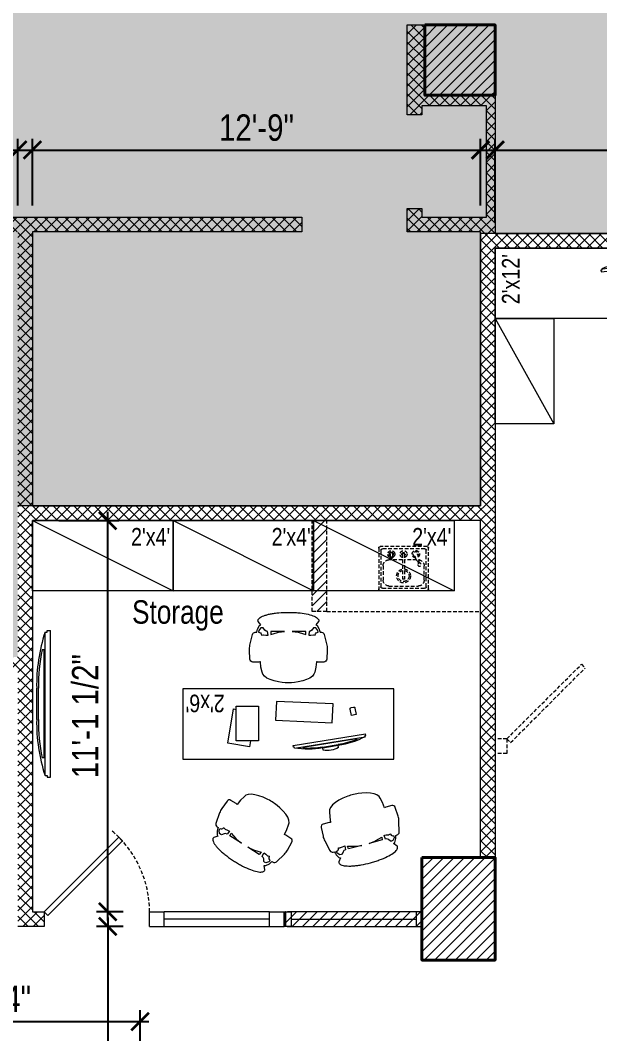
# Model space of a CAD drawing. Header units: inches. Extents: x 2034 to 5296, y 527 to 1995.
# Drawn here: x 4867.8 to 5065.7, y 1360.8 to 1706.7 of the extents above; entities that cross this region are included whole.
import ezdxf

# ---------------------------------------------------------------- set-up
doc = ezdxf.new("R2010")
doc.units = ezdxf.units.IN
doc.header["$LTSCALE"] = 5
doc.header["$MEASUREMENT"] = 0
doc.linetypes.add('HIDDEN', pattern=[0.375, 0.25, -0.125])
doc.layers.get('0').update_dxf_attribs({"linetype": 'CONTINUOUS', "lineweight": 5})
for name, color, linetype, lineweight in [('Annotations', 8, 'CONTINUOUS', 5), ('Drywalls', 7, 'CONTINUOUS', 20), ('Framing', 142, 'CONTINUOUS', 13), ('Hatches', 8, 'CONTINUOUS', 5), ('Projections', 157, 'HIDDEN', 5), ('Structure', 7, 'CONTINUOUS', 40), ('Viewed', 156, 'CONTINUOUS', 9)]:
    doc.layers.add(name, color=color, linetype=linetype, lineweight=lineweight)
doc.layers.add('Demolished', color=7, linetype='HIDDEN', lineweight=5, true_color=0xfa0000)
doc.layers.add('Zones', color=7, linetype='CONTINUOUS', lineweight=5, true_color=0xe3e3e3, transparency=0.7)
doc.styles.get("Standard").update_dxf_attribs({"font": 'arial.ttf', "width": 0.8})
doc.dimstyles.new('ARCH', dxfattribs={"dimscale": 96, "dimtxt": 0.09375, "dimasz": 0.0625, "dimexe": 0.04, "dimexo": 0.09375, "dimgap": 0.03125, "dimtad": 1, "dimdec": 5, "dimrnd": 0.0625, "dimzin": 3, "dimdsep": 46, "dimlunit": 4, "dimtxsty": 'Standard', "dimblk": 'OBLIQUE', "dimblk1": 'ARCHTICK', "dimblk2": 'ARCHTICK', "dimsah": 1, "dimcen": 0.03125, "dimdle": 0.03125, "dimclrd": 256, "dimclre": 256, "dimclrt": 256, "dimazin": 0, "dimtfac": 1, "dimtmove": 2, "dimatfit": 3, "dimldrblk": 'ARO14', "dimfxl": 0.3, "dimfxlon": 1, "dimfrac": 2, "dimarcsym": 0})
pattern_1 = [(45, (2400, 2e-13), (-1.767767, 1.767767), [])]

# ---------------------------------------------------------------- blocks, each defined once
blk = doc.blocks.new('sink')
at = {"color": 0, "linetype": 'ByBlock', "lineweight": -2}
for p, q in [((-8, 0), (8, 0)), ((-8.5, -14.43), (-8.5, -0.5)), ((-7.75, -13.68), (-7.75, -1.25)), ((-7.25, -0.75), (7.25, -0.75)), ((-0.35, -2.56), (-0.35, -11.04)), ((0.4, -2.56), (0.4, -11.04)), ((3.78, -2.56), (3.78, -4.03)), ((3.95, -2.21), (3.95, -2.03)), ((3.95, -2.03), (4.48, -2.03)), ((4.48, -2.03), (4.48, -2.22)), ((4.65, -2.56), (4.65, -4.03)), ((7.75, -1.25), (7.75, -13.68)), ((8.5, -0.5), (8.5, -14.43)), ((-7, -11.43), (-7, -6.5)), ((-4.4, -4.5), (-0.35, -4.5)), ((0.4, -4.5), (5, -4.5)), ((3.78, -3.53), (4.65, -3.53)), ((3.78, -4.03), (4.65, -4.03)), ((4.4, -4.5), (4.53, -4.5)), ((7, -6.5), (7, -11.43)), ((5.01, -13.43), (-5.01, -13.43)), ((8.01, -14.93), (-8.01, -14.93)), ((7.26, -14.18), (-7.26, -14.18))]:
    blk.add_line(p, q, dxfattribs=at)
blk.add_circle((-5.41, -6.13), 0.562, dxfattribs=at)
for centre, radius, start, end in [((-8, -0.5), 0.5, 90, 180), ((-7.25, -1.25), 0.5, 90, 180), ((-4.16, -2.56), 1.25, 274.0491, 180), ((-4.16, -2.56), 1.25, 180, 229.3004), ((-4.16, -2.56), 0.875, 285.1914, 180), ((-4.16, -2.56), 0.875, 180, 218.2315), ((-9.66, -1.63), 6, 332, 349), ((0.03, -2.56), 1.19, 289, 180), ((0.03, -2.56), 1.19, 180, 252), ((0.03, -2.56), 0.562, 0, 180), ((0.03, -2.56), 0.562, 180, 229), ((0.03, -2.56), 0.562, 180, 180.0000027777752), ((0.03, -2.56), 0.375, 0, 180), ((0.03, -2.56), 0.375, 180, 180.0000027777867), ((0.03, -2.56), 0.562, 312, 0), ((4.22, -2.56), 1.19, 291.619, 180), ((4.22, -2.56), 1.19, 180, 248.3818), ((4.22, -2.56), 0.688, 309.5214, 180), ((4.22, -2.56), 0.688, 180, 230.4789), ((4.22, -2.56), 0.438, 126.7879, 180.1371), ((4.22, -2.56), 0.438, 0.003, 52.5133), ((7.25, -1.25), 0.5, 0, 90), ((8, -0.5), 0.5, 0, 90), ((-5, -6.5), 2, 95.6075, 180), ((-6.66, -4.63), 1.44, 318, 357), ((-3.53, -5.75), 1.44, 144, 183), ((5, -6.5), 2, 0, 90), ((0.03, -10), 2.38, 99.0847, 180), ((0.03, -10), 2.38, 180, 80.9152), ((0.03, -10), 1.88, 101.5369, 180), ((0.03, -10), 1.88, 180, 78.463), ((-7.25, -13.68), 0.5, 180, 270), ((-5, -11.43), 2, 180, 270.4143), ((0.03, -10.25), 0.875, 244.6232, 295.3759), ((5, -11.43), 2, 270.4143, 0), ((7.25, -13.68), 0.5, 270, 0), ((-8, -14.43), 0.5, 180, 270), ((8, -14.43), 0.5, 270, 0)]:
    blk.add_arc(centre, radius, start, end, dxfattribs=at)
for centre, major_axis, ratio, start_param, end_param in [((0.83, -5.83), (0, -7.24), 0.84608, 4.223697, 4.555309), ((-11.05, -1.55), (7.58, 0), 0.813102, -0.575959, -0.488692)]:
    blk.add_ellipse(centre, major_axis=major_axis, ratio=ratio, start_param=start_param, end_param=end_param, dxfattribs=at)
blk = doc.blocks.new('_ArchTick')
at = {"const_width": 0.15}
blk.add_lwpolyline([(-0.5, -0.5), (0.5, 0.5)], dxfattribs=at)
blk = doc.blocks.new('*D111')
at = {"layer": 'Annotations', "lineweight": -2}
for p, q in [((4897.66, 1400.41), (4897.66, 1285.41)), ((4902.94, 1397.41), (4893.82, 1397.41)), ((4926.46, 1288.41), (4893.82, 1288.41))]:
    blk.add_line(p, q, dxfattribs=at)
at = {"layer": 'Annotations', "lineweight": -2, "xscale": 6, "yscale": 6, "zscale": 6}
for p, rotation in [((4897.66, 1397.41), 90), ((4897.66, 1288.41), 270)]:
    blk.add_blockref('_ArchTick', p, dxfattribs=dict(at, rotation=rotation))
at = {"layer": 'Annotations', "insert": (4890.06, 1342.91), "char_height": 9, "attachment_point": 5, "rotation": 90}
blk.add_mtext('9\'-1"', dxfattribs=at)
blk = doc.blocks.new('_Oblique')
at = {"lineweight": -2}
blk.add_line((-0.5, -0.5), (0.5, 0.5), dxfattribs=at)
blk = doc.blocks.new('ARO14')
blk.add_line((0, 0), (-1.021, 0))
at = {"const_width": 0.0625}
blk.add_lwpolyline([(-0.77, 0.468), (0, 0), (-0.77, -0.468)], dxfattribs=at)
blk = doc.blocks.new('*D113')
at = {"layer": 'Annotations', "lineweight": -2}
for p, q in [((4871.94, 1643.46), (4871.94, 1666.25)), ((5024.94, 1643.46), (5024.94, 1666.25)), ((4868.94, 1662.41), (5027.94, 1662.41))]:
    blk.add_line(p, q, dxfattribs=at)
at = {"layer": 'Annotations', "lineweight": -2, "xscale": 6, "yscale": 6, "zscale": 6, "rotation": 180}
blk.add_blockref('_ArchTick', (4871.94, 1662.41), dxfattribs=at)
at = {"layer": 'Annotations', "lineweight": -2, "xscale": 6, "yscale": 6, "zscale": 6}
blk.add_blockref('_ArchTick', (5024.94, 1662.41), dxfattribs=at)
at = {"layer": 'Annotations', "insert": (4948.44, 1670), "char_height": 9, "attachment_point": 5}
blk.add_mtext('12\'-9"', dxfattribs=at)
blk = doc.blocks.new('*D114')
at = {"layer": 'Annotations', "lineweight": -2}
for p, q in [((4880.94, 1535.91), (4901.5, 1535.91)), ((4897.66, 1399.41), (4897.66, 1538.91)), ((4902.94, 1402.41), (4893.82, 1402.41))]:
    blk.add_line(p, q, dxfattribs=at)
at = {"layer": 'Annotations', "lineweight": -2, "xscale": 6, "yscale": 6, "zscale": 6}
for p, rotation in [((4897.66, 1535.91), 90), ((4897.66, 1402.41), 270)]:
    blk.add_blockref('_ArchTick', p, dxfattribs=dict(at, rotation=rotation))
at = {"layer": 'Annotations', "insert": (4890.01, 1469.16), "char_height": 9, "attachment_point": 5, "rotation": 90}
blk.add_mtext('11\'-1 1/2"', dxfattribs=at)
blk = doc.blocks.new('*D116')
at = {"layer": 'Annotations', "lineweight": -2}
for p, q in [((5029.94, 1637.91), (5029.94, 1666.25)), ((5257.44, 1637.91), (5257.44, 1666.25)), ((5026.94, 1662.41), (5260.44, 1662.41))]:
    blk.add_line(p, q, dxfattribs=at)
at = {"layer": 'Annotations', "lineweight": -2, "xscale": 6, "yscale": 6, "zscale": 6, "rotation": 180}
blk.add_blockref('_ArchTick', (5029.94, 1662.41), dxfattribs=at)
at = {"layer": 'Annotations', "lineweight": -2, "xscale": 6, "yscale": 6, "zscale": 6}
blk.add_blockref('_ArchTick', (5257.44, 1662.41), dxfattribs=at)
at = {"layer": 'Annotations', "insert": (5143.69, 1670.06), "char_height": 9, "attachment_point": 5}
blk.add_mtext('18\'-11 1/2"', dxfattribs=at)
blk = doc.blocks.new('storage')
blk.add_line((0, 24), (48, 0))
blk.add_lwpolyline([(0, 0), (0, 24), (48, 24), (48, 0)], close=True)
at = {"layer": 'Annotations', "insert": (33.68, 21.49), "char_height": 6, "width": 60.9989, "attachment_point": 1}
blk.add_mtext("{2'x4'}", dxfattribs=at)
blk = doc.blocks.new('*D118')
at = {"layer": 'Annotations', "lineweight": -2}
for p, q in [((4773.94, 1633.61), (4773.94, 1666.25)), ((4866.94, 1643.46), (4866.94, 1666.25)), ((4770.94, 1662.41), (4869.94, 1662.41))]:
    blk.add_line(p, q, dxfattribs=at)
at = {"layer": 'Annotations', "lineweight": -2, "xscale": 6, "yscale": 6, "zscale": 6, "rotation": 180}
blk.add_blockref('_ArchTick', (4773.94, 1662.41), dxfattribs=at)
at = {"layer": 'Annotations', "lineweight": -2, "xscale": 6, "yscale": 6, "zscale": 6}
blk.add_blockref('_ArchTick', (4866.94, 1662.41), dxfattribs=at)
at = {"layer": 'Annotations', "insert": (4820.44, 1670), "char_height": 9, "attachment_point": 5}
blk.add_mtext('7\'-9"', dxfattribs=at)
blk = doc.blocks.new('herman miller')
at = {"color": 0, "linetype": 'ByBlock', "lineweight": -2}
for p, q in [((2101.5, 3339.3), (2071.3, 3321.9)), ((2112.6, 3342.5), (2101.5, 3339.3)), ((2129.3, 3345.9), (2112.6, 3342.5)), ((2129.6, 3357.8), (2129.3, 3345.9)), ((2242.1, 3404.1), (2149.1, 3382)), ((2363.1, 3404.1), (2285.3, 3408.1)), ((2387.2, 3325.9), (2387.2, 3378.7)), ((2065.7, 3309.2), (2035.3, 3332.5)), ((2071.3, 3321.9), (2065.7, 3309.2)), ((2090.4, 3296.5), (2092, 3309.2)), ((2091.8, 3289.1), (2090.4, 3296.5)), ((2110.8, 3274.6), (2091.8, 3289.1)), ((2092, 3309.2), (2112.6, 3326.6)), ((2119.7, 3264.2), (2110.8, 3274.6)), ((2112.6, 3326.6), (2129, 3329.2)), ((2121.2, 3250.8), (2119.7, 3264.2)), ((2154.3, 3304.5), (2150.9, 3290.9)), ((2150.9, 3290.9), (2150.9, 3287.9)), ((2150.9, 3287.9), (2153.9, 3267.1)), ((2153.9, 3267.1), (2155.4, 3253.8)), ((2155.4, 3253.8), (2155.4, 3247.7)), ((2433.1, 3308.7), (2384.4, 3314.1)), ((2475.2, 3299.5), (2433.1, 3308.7)), ((2493.2, 3293.2), (2475.2, 3299.5)), ((2510.4, 3279), (2493.2, 3293.2)), ((2526.2, 3257.4), (2510.4, 3279)), ((2540, 3229.2), (2526.2, 3257.4)), ((2155.4, 3247.7), (2121.2, 3250.8)), ((2121.3, 3222.5), (2147.2, 3224)), ((2121.8, 3104), (2121.3, 3222.5)), ((2130.1, 3166.2), (2128.6, 3157.2)), ((2147.2, 3224), (2130.1, 3166.2)), ((2551.3, 3195.4), (2540, 3229.2)), ((2559.7, 3157.1), (2551.3, 3195.4)), ((2128.6, 3157.2), (2121.8, 3104)), ((2563.7, 3125.2), (2559.7, 3157.1)), ((2121.3, 2919.7), (2121.8, 3038.2)), ((2121.8, 3038.2), (2128.6, 2985)), ((2559.7, 2985.2), (2563.7, 3017)), ((2147.2, 2918.2), (2121.3, 2919.7)), ((2128.6, 2985), (2130.1, 2976.1)), ((2130.1, 2976.1), (2147.2, 2918.2)), ((2526.2, 2884.8), (2540, 2913)), ((2540, 2913), (2551.3, 2946.9)), ((2551.3, 2946.9), (2559.7, 2985.2)), ((2035.3, 2809.7), (2065.7, 2833)), ((2065.7, 2833), (2071.3, 2820.3)), ((2071.3, 2820.3), (2101.5, 2802.9)), ((2090.4, 2845.7), (2091.8, 2853.1)), ((2092, 2833), (2090.4, 2845.7)), ((2091.8, 2853.1), (2110.8, 2867.7)), ((2112.6, 2815.6), (2092, 2833)), ((2110.8, 2867.7), (2119.7, 2878)), ((2129, 2813.1), (2112.6, 2815.6)), ((2119.7, 2878), (2121.2, 2891.4)), ((2121.2, 2891.4), (2155.4, 2894.5)), ((2153.9, 2875.1), (2150.9, 2854.3)), ((2150.9, 2854.3), (2150.9, 2851.3)), ((2150.9, 2851.3), (2154.3, 2837.7)), ((2155.4, 2888.4), (2153.9, 2875.1)), ((2155.4, 2894.5), (2155.4, 2888.4)), ((2384.4, 2828.1), (2433.1, 2833.5)), ((2387.2, 2763.5), (2387.2, 2816.3)), ((2433.1, 2833.5), (2475.2, 2842.7)), ((2475.2, 2842.7), (2493.2, 2849)), ((2493.2, 2849), (2510.4, 2863.2)), ((2510.4, 2863.2), (2526.2, 2884.8)), ((2101.5, 2802.9), (2112.6, 2799.7)), ((2112.6, 2799.7), (2129.3, 2796.4)), ((2129.3, 2796.4), (2129.6, 2784.4)), ((2149.1, 2760.2), (2242.1, 2738.1)), ((2285.3, 2734.1), (2363.1, 2738.1))]:
    blk.add_line(p, q, dxfattribs=at)
for centre, radius, start, end in [((2155, 3357.3), 25.4, 103.3925, 178.69805), ((2277.4, 3255.9), 152.4, 87.06433, 103.3925), ((2361.8, 3378.7), 25.4, 0, 87.06433), ((2028.4, 3323.5), 11.4, 52.48089, 89.37752), ((2154.4, 3329.9), 25.4, 181.63603, 262.725), ((2154.4, 3329.9), 25.4, 262.725, 269.79801), ((2361.8, 3325.9), 25.4, 332.48616, 0), ((2135.3, 3071.1), 431.8, 352.80044, 7.19956), ((2154.4, 2812.3), 25.4, 97.275, 178.36397), ((2154.4, 2812.3), 25.4, 90.20199, 97.275), ((2361.8, 2816.3), 25.4, 0, 27.51384), ((2028.4, 2818.8), 11.4, 270.62248, 307.51911), ((2155, 2785), 25.4, 181.30195, 256.6075), ((2277.4, 2886.3), 152.4, 256.6075, 272.93567), ((2361.8, 2763.5), 25.4, 272.93567, 0)]:
    blk.add_arc(centre, radius, start, end, dxfattribs=at)
blk.add_open_spline([(2028.5, 3334.9), (2024.7, 3334.9), (2017.2, 3332.7), (2006.2, 3323), (1995.7, 3307.1), (1986, 3285.4), (1977.4, 3258.4), (1970, 3226.8), (1964.1, 3191.4), (1958.3, 3140.2), (1956, 3084.9), (1957.1, 3029.7), (1960.7, 2975.8), (1969.3, 2913.5), (1985.5, 2854.2), (2002.5, 2822.4), (2017.2, 2809.5), (2024.7, 2807.3), (2028.5, 2807.3)], degree=3, knots=[0, 0, 0, 0, 0.05, 0.1, 0.15, 0.2, 0.25, 0.3, 0.35, 0.4, 0.5, 0.55, 0.6, 0.7, 0.8, 0.9, 0.95, 1, 1, 1, 1], dxfattribs=at)
blk = doc.blocks.new('monitor')
at = {"color": 0, "linetype": 'ByBlock', "lineweight": -2}
for p, q in [((-12.52, 0.6), (-12.52, 0)), ((-12.52, 0.6), (-12.52, 0)), ((-12.22, 0.6), (-12.52, 0.6)), ((-12.52, 0), (12.52, 0)), ((-12.22, 0.95), (12.22, 0.95)), ((-12.22, 0.95), (-12.22, 0.6)), ((-9.24, 1.1), (-9.24, 1.45)), ((-9.24, 1.1), (-9.24, 1.45)), ((-9.24, 1.1), (9.24, 1.1)), ((-2.68, 3.17), (-2.68, 2.38)), ((-2.68, 2.38), (2.68, 2.38)), ((-2.68, 2.09), (2.68, 2.09)), ((2.68, 3.17), (2.68, 2.38)), ((9.24, 1.1), (9.24, 1.45)), ((12.22, 0.95), (12.22, 0.6)), ((12.22, 0.6), (12.52, 0.6)), ((12.52, 0.6), (12.52, 0))]:
    blk.add_line(p, q, dxfattribs=at)
for centre, radius, start, end in [((0, -3.88), 7.54, 69.1704, 110.8296), ((-3.23, -26.48), 28.87, 88.9181, 108.1434), ((-3.23, -26.48), 28.58, 88.9181, 102.1432), ((3.23, -26.48), 28.87, 71.8566, 91.0819), ((3.23, -26.48), 28.58, 77.8568, 91.0819)]:
    blk.add_arc(centre, radius, start, end, dxfattribs=at)
blk = doc.blocks.new('office single')
at = {"color": 0, "linetype": 'ByBlock', "lineweight": -2}
for points in [[(0, 0), (0, 24), (72, 24), (72, 0)], [(53.78, 18.15), (46.2, 18.15), (46.2, 6.36), (53.78, 6.36)]]:
    blk.add_lwpolyline(points, close=True, dxfattribs=at)
at = {"color": 0, "linetype": 'ByBlock', "lineweight": -2, "flags": 128}
blk.add_lwpolyline([(13.22, 17.48), (12.78, 15.28), (14.43, 14.94), (14.87, 17.14, 0.414214), (14.51, 17.68), (13.76, 17.84, 0.414214)], format="xyb", close=True, dxfattribs=at)
blk.add_lwpolyline([(40.04, 19.76), (40.33, 13.32), (20.99, 12.46), (20.71, 18.9)], close=True, dxfattribs=at)
at = {"color": 0, "linetype": 'ByBlock', "lineweight": -2}
blk.add_lwpolyline([(48.86, 6.36), (49.2, 4.3), (56.68, 5.55), (54.75, 17.17), (53.78, 17.01)], dxfattribs=at)
at = {"color": 0, "linetype": 'ByBlock', "lineweight": -2, "xscale": 0.03937007874015748, "yscale": 0.03937007874015748, "zscale": 0.03937007874015748, "rotation": 270}
blk.add_blockref('herman miller', (-84.95, 127.19), dxfattribs=at)
at = {"color": 0, "linetype": 'ByBlock', "lineweight": -2, "rotation": 170.8111639226411}
blk.add_blockref('monitor', (21.97, 6.69), dxfattribs=at)
at = {"layer": 'Annotations', "extrusion": (0, 0, -1), "insert": (57.7, 16.07), "char_height": 6, "width": 60.9989, "attachment_point": 1, "text_direction": (1, 0, 0)}
blk.add_mtext("{2'x6'}", dxfattribs=at)
blk = doc.blocks.new('office c')
at = {"color": 0, "linetype": 'ByBlock', "lineweight": -2}
blk.add_line((0, -24), (20, -60), dxfattribs=at)
for points in [[(87.25, -24), (0, -24), (0, 0), (111.25, 0), (111.25, -24), (111.25, -60), (87.25, -60)], [(52.83, -19.76), (52.55, -13.32), (71.88, -12.46), (72.17, -18.9)], [(94.28, -13.28), (94.28, -20.87), (106.07, -20.87), (106.07, -13.28)], [(0, -60), (0, -24), (20, -24), (20, -60)], [(95.41, -31.22), (93.27, -44.77), (99.97, -45.83), (102.11, -32.28)], [(97.41, -32.79), (95.63, -44.07), (98.93, -44.59), (100.71, -33.31)], [(102.11, -32.28), (99.97, -45.83), (102.47, -46.22), (104.61, -32.67)], [(102.51, -32.82), (100.52, -45.41), (102.01, -45.65), (104, -33.05)], [(95.16, -36.89), (94.64, -40.13), (95.56, -40.28), (96.08, -37.04)]]:
    blk.add_lwpolyline(points, close=True, dxfattribs=at)
blk.add_lwpolyline([(106.07, -18.2), (108.13, -17.86), (106.89, -10.38), (95.26, -12.31), (95.42, -13.28)], dxfattribs=at)
blk.add_lwpolyline([(79.66, -17.48), (80.1, -15.28), (78.45, -14.94), (78.01, -17.14, 0.414214), (78.37, -17.68), (79.12, -17.84, 0.414214)], format="xyb", close=True, dxfattribs=at)
at = {"layer": 'Zones'}
blk.add_line((111.25, 0), (111.25, -60), dxfattribs=at)
at = {"color": 0, "linetype": 'ByBlock', "lineweight": -2}
for p, rotation in [((48.64, -6.81), 5.844565877387316), ((75.05, -6.05), 356.6557298000283)]:
    blk.add_blockref('monitor', p, dxfattribs=dict(at, rotation=rotation))
at = {"color": 0, "linetype": 'ByBlock', "lineweight": -2, "xscale": 0.03937007874015748, "yscale": 0.03937007874015748, "zscale": 0.03937007874015748, "rotation": 89.99999999999993}
blk.add_blockref('herman miller', (177.83, -127.19), dxfattribs=at)
at = {"layer": 'Annotations', "insert": (2.32, -19.12), "char_height": 6, "width": 60.9989, "attachment_point": 1, "rotation": 90}
blk.add_mtext("{2'x12'}", dxfattribs=at)
blk = doc.blocks.new('*D100')
at = {"layer": 'Annotations', "lineweight": -2}
for p, q in [((4797.44, 1357.41), (4797.44, 1368.78)), ((4908.69, 1357.41), (4908.69, 1368.78)), ((4794.44, 1364.94), (4911.69, 1364.94))]:
    blk.add_line(p, q, dxfattribs=at)
at = {"layer": 'Annotations', "lineweight": -2, "xscale": 6, "yscale": 6, "zscale": 6, "rotation": 180}
blk.add_blockref('_ArchTick', (4797.44, 1364.94), dxfattribs=at)
at = {"layer": 'Annotations', "lineweight": -2, "xscale": 6, "yscale": 6, "zscale": 6}
blk.add_blockref('_ArchTick', (4908.69, 1364.94), dxfattribs=at)
at = {"layer": 'Annotations', "insert": (4853.07, 1372.6), "char_height": 9, "attachment_point": 5}
blk.add_mtext('9\'-3 1/4"', dxfattribs=at)

msp = doc.modelspace()

# ---------------------------------------------------------------- hatches: boundary and pattern name
at = {"layer": 'Demolished'}
h = msp.add_hatch(dxfattribs=at)
h.set_pattern_fill('ANSI31', color=256, scale=20, style=0)
h.set_pattern_definition(pattern_1)
h.paths.add_polyline_path([(4972.443411, 1504.907518), (4972.443411, 1535.907518), (4967.443411, 1535.907518), (4967.443411, 1504.907518)])
h = msp.add_hatch(dxfattribs=at)
h.set_pattern_fill('ANSI31', color=256, scale=20, style=0)
h.set_pattern_definition(pattern_1)
h.paths.add_polyline_path([(5004.943411, 1397.407518), (5004.943411, 1402.407518), (4958.307372, 1402.407518), (4958.307372, 1397.407518)])
at = {"layer": 'Hatches'}
h = msp.add_hatch(dxfattribs=at)
h.set_pattern_fill('ANSI37', color=256, scale=20, style=0)
h.set_pattern_definition([(45, (2400, 2e-13), (-1.767767, 1.767767), []), (135, (2400, 2e-13), (-1.767767, -1.767767), [])])
h.paths.add_polyline_path([(5024.943411, 1420.907518), (5024.943411, 1535.907518), (4958.937891, 1535.907518), (4871.943411, 1535.907518), (4871.943411, 1402.407518), (4875.943411, 1402.407518), (4875.943411, 1397.407518), (4866.943411, 1397.407518), (4866.943411, 1484.407518), (4655.443411, 1484.407518), (4655.443411, 1489.407518), (4866.943411, 1489.407518), (4866.943411, 1634.464498), (4778.625391, 1634.464498), (4778.625391, 1639.464498), (4963.943411, 1639.464498), (4963.943411, 1634.464498), (4871.943411, 1634.464498), (4871.943411, 1540.907518), (5024.943411, 1540.907518), (5024.943411, 1634.464498), (4999.943411, 1634.464498), (4999.943411, 1642.464498), (5004.943411, 1642.464498), (5004.943411, 1639.464498), (5026.943411, 1639.464498), (5026.943411, 1677.464498), (5004.943411, 1677.464498), (5004.943411, 1674.464498), (4999.943411, 1674.464498), (4999.943411, 1705.100537), (5005.943411, 1705.100537), (5005.943411, 1681.100537), (5029.943411, 1681.100537), (5029.943411, 1633.907518), (5107.943411, 1633.907518), (5107.943411, 1704.254028), (5111.943411, 1704.254028), (5111.943411, 1633.907518), (5257.443411, 1633.907518), (5257.443411, 1628.907518), (5029.943411, 1628.907518), (5029.943411, 1535.907518), (5029.943411, 1420.907518)])
h.paths.add_polyline_path([(4685.943411, 1639.464498), (4740.443411, 1639.464498), (4740.443411, 1634.464498), (4685.943411, 1634.464498)], flags=17)
h.paths.add_polyline_path([(4958.307372, 1397.407518), (4957.943411, 1397.407518), (4957.943411, 1402.407518), (4958.307372, 1402.407518)], flags=17)
h = msp.add_hatch(dxfattribs=at)
h.set_pattern_fill('ANSI31', color=256, scale=20, style=0)
h.set_pattern_definition(pattern_1)
h.paths.add_polyline_path([(5005.943411, 1705.100537), (5029.943411, 1705.100537), (5029.943411, 1681.100537), (5005.943411, 1681.100537)])
h = msp.add_hatch(dxfattribs=at)
h.set_pattern_fill('ANSI31', color=256, scale=20, style=0)
h.set_pattern_definition(pattern_1)
h.paths.add_polyline_path([(5004.943411, 1420.907518), (5029.943411, 1420.907518), (5029.943411, 1385.907518), (5004.943411, 1385.907518)])
at = {"layer": 'Zones'}
msp.add_hatch(color=256, dxfattribs=at).paths.add_polyline_path([(4434.440363, 1920.678964), (4437.975896, 1924.214498), (4536.57945, 1924.214498), (4536.57945, 1992.214498), (4539.76143, 1995.396479), (4563.76143, 1995.396479), (4566.943411, 1992.214498), (4770.76143, 1992.214498), (4773.943411, 1995.396479), (4797.943411, 1995.396479), (4801.125391, 1992.214498), (5002.76143, 1992.214498), (5005.943411, 1995.396479), (5029.943411, 1995.396479), (5033.125391, 1992.214498), (5234.76143, 1992.214498), (5237.943411, 1995.396479), (5261.943411, 1995.396479), (5265.125391, 1992.214498), (5265.125391, 1926.714498), (5261.943411, 1923.532518), (5261.943411, 1708.282518), (5265.125391, 1705.100537), (5265.125391, 1681.100537), (5261.943411, 1677.918557), (5261.943411, 1633.907518), (5024.943411, 1633.907518), (5024.943411, 1540.907518), (4866.943411, 1540.907518), (4866.943411, 1489.407518), (4650.443411, 1489.407518), (4650.443411, 1283.407518), (5261.943411, 1283.407518), (5261.943411, 1132.282518), (5265.125391, 1129.100537), (5265.125391, 1105.100537), (5261.943411, 1101.918557), (5261.943411, 844.282518), (5265.125391, 841.100537), (5265.125391, 817.100537), (5261.943411, 813.918557), (5261.943411, 529.986576), (5033.125391, 529.986576), (5029.943411, 526.804596), (5005.943411, 526.804596), (5002.76143, 529.986576), (4801.125391, 529.986576), (4797.943411, 526.804596), (4773.943411, 526.804596), (4770.76143, 529.986576), (4566.943411, 529.986576), (4563.76143, 526.804596), (4539.76143, 526.804596), (4536.57945, 529.986576), (4536.57945, 597.872615), (4527.505911, 597.872615), (4524.32393, 601.054596), (4464.804324, 601.054596), (4461.622343, 597.519062), (4437.622343, 597.519062), (4434.440363, 600.701042)])

# ---------------------------------------------------------------- linework, layer by layer
at = {"layer": 'Demolished'}
for p, q in [((4972.443411, 1535.907518), (4967.443411, 1535.907518)), ((4967.443411, 1504.907518), (4967.443411, 1535.907518)), ((4972.443411, 1504.907518), (4972.443411, 1535.907518)), ((4972.443411, 1504.907518), (4967.443411, 1504.907518)), ((4972.443411, 1504.907518), (5024.943411, 1504.907518)), ((5033.943411, 1461.407518), (5059.399255, 1486.863362)), ((5035.216203, 1460.134726), (5060.672047, 1485.59057)), ((5059.399255, 1486.863362), (5060.672047, 1485.59057)), ((5033.943411, 1461.407518), (5029.943411, 1461.407518)), ((5033.943411, 1461.407518), (5033.943411, 1456.407518)), ((5033.943411, 1461.407518), (5035.216203, 1460.134726)), ((5033.943411, 1456.407518), (5029.943411, 1456.407518)), ((5029.943411, 1420.907518), (5024.943411, 1420.907518))]:
    msp.add_line(p, q, dxfattribs=at)
at = {"layer": 'Demolished', "flags": 128}
msp.add_lwpolyline([(4958.307372, 1402.407518), (4958.307372, 1397.407518), (5004.943411, 1397.407518), (5004.943411, 1402.407518)], close=True, dxfattribs=at)
at = {"layer": 'Drywalls', "flags": 128}
for points in [[(4778.625391, 1639.464498), (4963.943411, 1639.464498), (4963.943411, 1634.464498), (4871.943411, 1634.464498), (4871.943411, 1540.907518), (5024.943411, 1540.907518), (5024.943411, 1634.464498), (4999.943411, 1634.464498), (4999.943411, 1642.464498), (5004.943411, 1642.464498), (5004.943411, 1639.464498), (5026.943411, 1639.464498), (5026.943411, 1677.464498), (5004.943411, 1677.464498), (5004.943411, 1674.464498), (4999.943411, 1674.464498), (4999.943411, 1705.100537), (5005.943411, 1705.100537), (5005.943411, 1681.100537), (5029.943411, 1681.100537), (5029.943411, 1633.907518), (5107.943411, 1633.907518)], [(5257.443411, 1628.907518), (5029.943411, 1628.907518), (5029.943411, 1535.907518), (5029.943411, 1420.907518), (5024.943411, 1420.907518), (5024.943411, 1535.907518), (4958.937891, 1535.907518), (4871.943411, 1535.907518), (4871.943411, 1402.407518), (4875.943411, 1402.407518), (4875.943411, 1397.407518), (4866.943411, 1397.407518)]]:
    msp.add_lwpolyline(points, dxfattribs=at)
at = {"layer": 'Drywalls'}
msp.add_lwpolyline([(4958.307372, 1397.407518), (4957.943411, 1397.407518), (4957.943411, 1402.407518), (4958.307372, 1402.407518)], close=True, dxfattribs=at)
at = {"layer": 'Framing'}
for p, q in [((4875.943411, 1402.407518), (4901.399255, 1427.863362)), ((4877.216203, 1401.134726), (4902.672047, 1426.59057)), ((4901.399255, 1427.863362), (4902.672047, 1426.59057)), ((4875.943411, 1402.407518), (4877.216203, 1401.134726)), ((4911.943411, 1397.407518), (4911.943411, 1402.407518)), ((4911.943411, 1402.407518), (4916.943411, 1402.407518)), ((4916.943411, 1397.407518), (4916.943411, 1402.407518)), ((4952.943411, 1397.407518), (4952.943411, 1402.407518)), ((4952.943411, 1402.407518), (4957.943411, 1402.407518)), ((4952.943411, 1399.907518), (4916.943411, 1399.907518)), ((4960.307372, 1399.907518), (5002.943411, 1399.907518)), ((4911.943411, 1397.407518), (4916.943411, 1397.407518)), ((4952.943411, 1397.407518), (4957.943411, 1397.407518))]:
    msp.add_line(p, q, dxfattribs=at)
at = {"layer": 'Framing', "flags": 128}
for points in [[(4958.307372, 1397.407518), (4958.307372, 1402.407518), (4960.307372, 1402.407518), (4960.307372, 1397.407518)], [(5004.943411, 1397.407518), (5004.943411, 1402.407518), (5002.943411, 1402.407518), (5002.943411, 1397.407518)]]:
    msp.add_lwpolyline(points, close=True, dxfattribs=at)
at = {"layer": 'Projections'}
msp.add_arc((4875.943411, 1402.407518), 36, 0, 50.19442891, dxfattribs=at)
at = {"layer": 'Structure'}
for points in [[(5005.943411, 1705.100537), (5029.943411, 1705.100537), (5029.943411, 1681.100537), (5005.943411, 1681.100537)], [(5004.943411, 1420.907518), (5029.943411, 1420.907518), (5029.943411, 1385.907518), (5004.943411, 1385.907518)]]:
    msp.add_lwpolyline(points, close=True, dxfattribs=at)
at = {"layer": 'Viewed'}
for p, q in [((4876.963474, 1498.402474), (4878.155509, 1498.402474)), ((4876.963474, 1497.806456), (4876.963474, 1498.402474)), ((4878.155509, 1448.336976), (4878.155509, 1498.402474)), ((4876.248252, 1448.932994), (4876.248252, 1497.806456)), ((4876.248252, 1497.806456), (4876.963474, 1497.806456)), ((4875.950243, 1491.846278), (4875.25185, 1491.846278)), ((4875.950243, 1454.893172), (4875.950243, 1491.846278)), ((4873.387367, 1468.005565), (4873.387367, 1478.733885)), ((4873.983384, 1468.005565), (4873.983384, 1478.733885)), ((4875.950243, 1454.893172), (4875.25185, 1454.893172)), ((4875.950243, 1454.893172), (4875.25185, 1454.893172)), ((4876.248252, 1448.932994), (4876.963474, 1448.932994)), ((4876.963474, 1448.932994), (4876.963474, 1448.336976)), ((4876.963474, 1448.336976), (4878.155509, 1448.336976)), ((4876.963474, 1448.336976), (4878.155509, 1448.336976)), ((4952.943411, 1402.407518), (4916.943411, 1402.407518)), ((5002.943411, 1402.407518), (4960.307372, 1402.407518)), ((4916.943411, 1397.407518), (4952.943411, 1397.407518)), ((4960.307372, 1397.407518), (5002.943411, 1397.407518))]:
    msp.add_line(p, q, dxfattribs=at)
for centre, radius, start, end in [((4931.124045, 1479.824235), 57.746973, 161.85657384, 181.08189494), ((4931.124045, 1479.824235), 57.150956, 167.85678858, 181.08189494), ((4931.124045, 1466.915215), 57.746973, 178.91810506, 198.14342616), ((4931.124045, 1466.915215), 57.150956, 178.91810506, 192.14321142)]:
    msp.add_arc(centre, radius, start, end, dxfattribs=at)
at = {"layer": 'Zones'}
msp.add_lwpolyline([(4801.125391, 1992.214498), (5002.76143, 1992.214498), (5005.943411, 1995.396479), (5029.943411, 1995.396479), (5033.125391, 1992.214498), (5234.76143, 1992.214498), (5237.943411, 1995.396479), (5261.943411, 1995.396479), (5265.125391, 1992.214498), (5265.125391, 1926.714498), (5261.943411, 1923.532518), (5261.943411, 1708.282518), (5265.125391, 1705.100537), (5265.125391, 1681.100537), (5261.943411, 1677.918557), (5261.943411, 1633.907518), (5024.943411, 1633.907518), (5024.943411, 1540.907518), (4866.943411, 1540.907518)], dxfattribs=at)

# ---------------------------------------------------------------- block references
at = {"layer": 'Demolished', "xscale": -1, "rotation": 359.9999999970818}
msp.add_blockref('sink', (4998.693411, 1527.019834), dxfattribs=at)
at = {"layer": 'Viewed'}
for name, p in [('office c', (5029.943411, 1628.907518)), ('storage', (4871.943411, 1511.907518)), ('storage', (4919.943411, 1511.907518)), ('storage', (4967.943411, 1511.907518))]:
    msp.add_blockref(name, p, dxfattribs=at)
at = {"layer": 'Viewed', "xscale": -1}
msp.add_blockref('office single', (4995.294889, 1454.440751), dxfattribs=at)
at = {"layer": 'Viewed', "xscale": 0.03937007874015747, "yscale": 0.03937007874015745, "zscale": 0.03937007874015745}
for p, rotation in [((5001.883167, 1289.865257), 57.67194666792639), ((5001.883167, 1289.865257), 57.67194666792639), ((5124.052832, 1375.985421), 104.9950791291757), ((5124.052832, 1375.985421), 104.9950791291757)]:
    msp.add_blockref('herman miller', p, dxfattribs=dict(at, rotation=rotation))

# ---------------------------------------------------------------- texts
at = {"layer": 'Annotations', "insert": (4905.955133, 1508.72337), "char_height": 8, "width": 60.99887021, "attachment_point": 1}
msp.add_mtext('{Storage}', dxfattribs=at)

# ---------------------------------------------------------------- dimensions: what is measured, and where the dimension line sits
at = {"layer": 'Annotations'}
for base, p1, p2, picture, middle in [((5257.443411, 1662.405501), (5029.943411, 1628.907518), (5257.443411, 1628.907518), '*D116', (5143.693411, 1670.05898)), ((4866.943411, 1662.405501), (4773.943411, 1484.407518), (4866.943411, 1634.464498), '*D118', (4820.443411, 1670.000658)), ((5024.943411, 1662.405501), (4871.943411, 1634.464498), (5024.943411, 1634.464498), '*D113', (4948.443411, 1670.000658))]:
    dim = msp.add_linear_dim(base=base, p1=p1, p2=p2, dimstyle='ARCH', dxfattribs=at)
    dim.commit()
    dim.dimension.update_dxf_attribs({"geometry": picture, "text_midpoint": middle})
for base, p1, p2, picture, middle in [((4897.659978, 1535.907518), (4911.943411, 1402.407518), (4871.943411, 1535.907518), '*D114', (4890.006499, 1469.157518)), ((4897.659978, 1288.407518), (4911.943411, 1397.407518), (4958.943411, 1288.407518), '*D111', (4890.064821, 1342.907518))]:
    dim = msp.add_linear_dim(base=base, p1=p1, p2=p2, angle=90, dimstyle='ARCH', dxfattribs=at)
    dim.commit()
    dim.dimension.update_dxf_attribs({"geometry": picture, "text_midpoint": middle})
dim = msp.add_aligned_dim(p1=(4797.443411, 1348.407518), p2=(4908.693411, 1348.407518), distance=16.532347, dimstyle='ARCH', dxfattribs=at)
dim.commit()
dim.dimension.update_dxf_attribs({"geometry": '*D100', "text_midpoint": (4853.068411, 1372.596413)})

doc.saveas('drawing.dxf')
